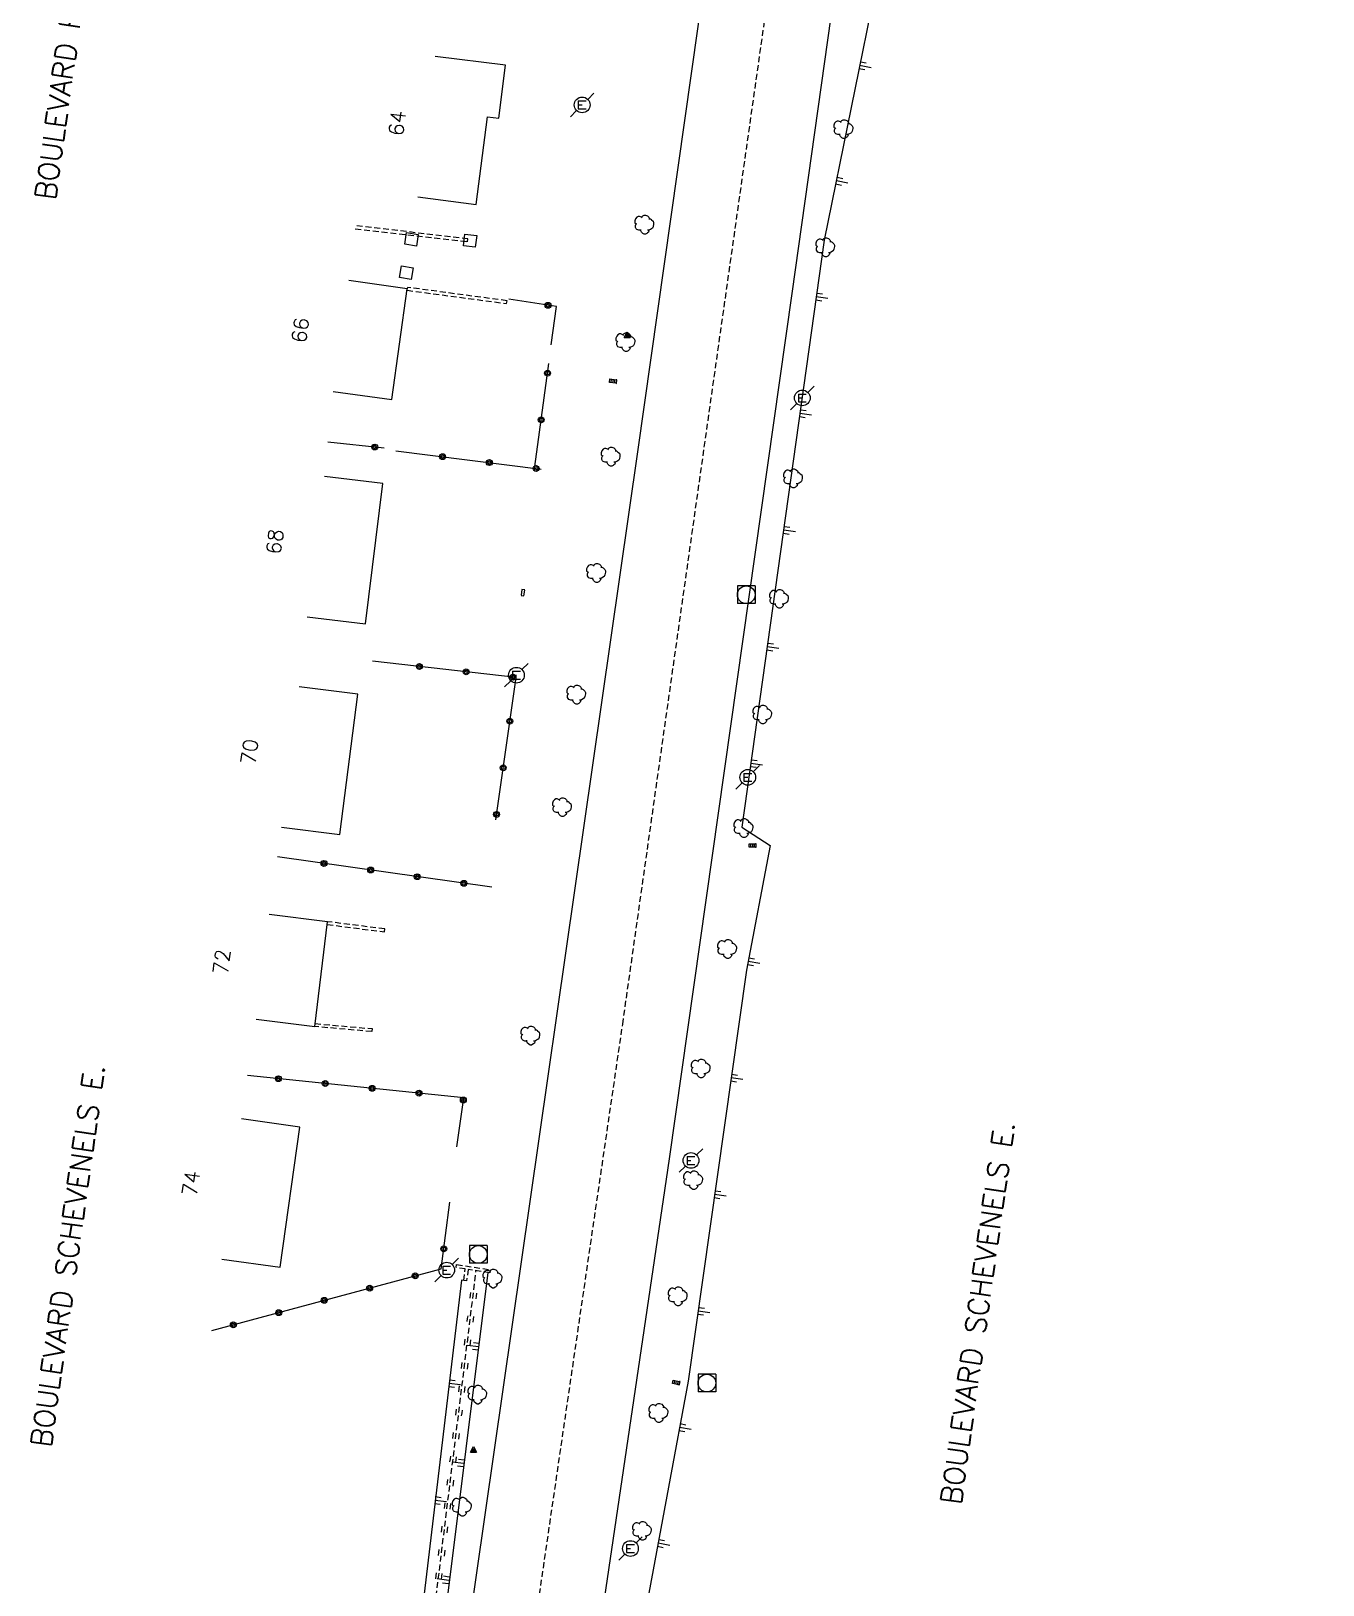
# Model space of a CAD drawing. Header units: millimetres. Extents: x 111000 to 112001, y 155000 to 156000.
# Drawn here: x 111478.8 to 111588.5, y 155412.3 to 155544.3 of the extents above; entities that cross this region are included whole.
import ezdxf
from ezdxf.enums import TextEntityAlignment as Align

# ---------------------------------------------------------------- set-up
doc = ezdxf.new("R2010")
doc.units = ezdxf.units.MM
doc.linetypes.add('DASHED', pattern=[0.75, 0.5, -0.25])
doc.layers.get('0').update_dxf_attribs({"linetype": 'CONTINUOUS'})
for name, color, linetype in [('W0001', 6, 'DASHED'), ('W0008', 7, 'CONTINUOUS'), ('W0100', 7, 'CONTINUOUS'), ('W0112', 1, 'DASHED'), ('W0211', 2, 'CONTINUOUS'), ('W0220', 5, 'DASHED'), ('W0300', 7, 'CONTINUOUS'), ('W0322', 7, 'CONTINUOUS'), ('W0400', 7, 'CONTINUOUS'), ('W0420', 7, 'CONTINUOUS'), ('W0471', 7, 'CONTINUOUS'), ('W0851', 7, 'CONTINUOUS'), ('W0989', 7, 'CONTINUOUS'), ('W0991', 7, 'CONTINUOUS')]:
    doc.layers.add(name, color=color, linetype=linetype)
doc.styles.get("Standard").update_dxf_attribs({"font": 'romans.shx', "width": 0.85})

# ---------------------------------------------------------------- blocks, each defined once
blk = doc.blocks.new('T300')
for p, q in [((-0.8, 0.51), (-0.86, 0.34)), ((-0.86, 0.34), (-0.86, 0.17)), ((-0.86, 0.17), (-0.74, 0.06)), ((-0.69, 0.63), (-0.8, 0.51)), ((-0.8, -0.06), (-0.74, 0.06)), ((-0.74, 0.06), (-0.69, 0.11)), ((-0.57, 0.69), (-0.69, 0.63)), ((-0.46, 0.69), (-0.57, 0.69)), ((-0.29, 0.63), (-0.46, 0.69)), ((-0.29, 0.63), (-0.17, 0.74)), ((-0.23, 0.57), (-0.29, 0.63)), ((-0.17, 0.74), (-0.06, 0.8)), ((-0.06, 0.8), (0.06, 0.8)), ((0.06, 0.8), (0.23, 0.74)), ((0.23, 0.74), (0.34, 0.63)), ((0.34, 0.63), (0.4, 0.51)), ((0.46, 0.46), (0.34, 0.46)), ((0.4, 0.51), (0.4, 0.46)), ((0.57, 0.4), (0.46, 0.46)), ((0.57, 0.4), (0.69, 0.29)), ((0.69, 0.29), (0.74, 0.17)), ((0.74, 0.06), (0.69, -0.17)), ((0.74, 0.17), (0.74, 0.06)), ((-0.8, -0.17), (-0.8, -0.06)), ((-0.8, -0.23), (-0.8, -0.17)), ((-0.74, -0.34), (-0.8, -0.23)), ((-0.69, -0.4), (-0.74, -0.34)), ((-0.51, -0.46), (-0.69, -0.4)), ((-0.4, -0.46), (-0.51, -0.46)), ((-0.4, -0.46), (-0.34, -0.46)), ((-0.34, -0.46), (-0.34, -0.4)), ((-0.34, -0.51), (-0.34, -0.46)), ((-0.29, -0.63), (-0.34, -0.51)), ((-0.17, -0.74), (-0.29, -0.63)), ((-0.06, -0.8), (-0.17, -0.74)), ((0.06, -0.8), (-0.06, -0.8)), ((0.17, -0.74), (0.06, -0.8)), ((0.23, -0.69), (0.17, -0.74)), ((0.29, -0.46), (0.23, -0.46)), ((0.29, -0.63), (0.23, -0.69)), ((0.46, -0.4), (0.29, -0.46)), ((0.34, -0.51), (0.29, -0.63)), ((0.34, -0.51), (0.34, -0.46)), ((0.57, -0.34), (0.46, -0.4)), ((0.63, -0.29), (0.57, -0.34)), ((0.69, -0.17), (0.63, -0.29))]:
    blk.add_line(p, q)
blk = doc.blocks.new('T471')
for p, q in [((-0.333334, 0.333334), (-0.333334, -0.333334)), ((-0.333334, 0.333334), (0.333334, 0.333334)), ((-0.333334, 0), (0, 0)), ((0.500001, 0.500001), (1.000002, 1.000002)), ((-0.500001, -0.500001), (-1.000002, -1.000002)), ((-0.333334, -0.333334), (0.333334, -0.333334))]:
    blk.add_line(p, q)
blk.add_ellipse((0, 0), major_axis=(0.471405, 0.471405), ratio=1, start_param=5.4977871438, end_param=11.780972451)
blk = doc.blocks.new('T420')
for p, q in [((0.75, 0.75), (-0.75, 0.75)), ((-0.75, 0.75), (-0.75, -0.75)), ((0.75, 0.75), (0.75, -0.75)), ((0.75, -0.75), (-0.75, -0.75))]:
    blk.add_line(p, q)
blk.add_ellipse((0, 0), major_axis=(-0.53, 0.53), ratio=1, start_param=3.926991, end_param=10.210176)
blk = doc.blocks.new('T400')
for p, q in [((-0.15, 0.3), (0.15, 0.3)), ((-0.15, -0.25), (-0.15, 0.3)), ((-0.15, 0.15), (0.15, 0.15)), ((-0.15, 0), (0.15, 0)), ((0.15, 0.3), (0.15, -0.25)), ((-0.15, -0.15), (0.15, -0.15)), ((-0.15, -0.25), (-0.15, -0.3)), ((-0.15, -0.3), (0.15, -0.3)), ((0.15, -0.3), (0.15, -0.25))]:
    blk.add_line(p, q)
blk = doc.blocks.new('T851')
for p, q in [((-0.25, -0.15), (0, 0.32)), ((0, 0.32), (0.25, -0.15)), ((-0.25, -0.15), (0.25, -0.15))]:
    blk.add_line(p, q)
for major_axis in [(-0.106, 0.106), (-0.0354, 0.0354), (-0.0236, 0.0236)]:
    blk.add_ellipse((0, 0), major_axis=major_axis, ratio=1, start_param=3.926991, end_param=10.210176)
blk = doc.blocks.new('t112o')
at = {"color": 0, "linetype": 'Continuous'}
for p, q in [((-0.5, 0.5), (0.5, 0.5)), ((-0.5, -0.5), (-0.5, 0.5)), ((0.5, 0.5), (0.5, -0.5)), ((0.5, -0.5), (-0.5, -0.5))]:
    blk.add_line(p, q, dxfattribs=at)
blk = doc.blocks.new('t211o')
at = {"color": 0, "linetype": 'Continuous'}
for p, q in [((-0.29, 0.5), (-0.29, 0)), ((0, 1), (0, 0)), ((0.29, 0.5), (0.29, 0))]:
    blk.add_line(p, q, dxfattribs=at)
blk = doc.blocks.new('t322o')
at = {"color": 0, "linetype": 'Continuous'}
for radius in [0.25, 0.15]:
    blk.add_circle((0, 0), radius, dxfattribs=at)

msp = doc.modelspace()

# ---------------------------------------------------------------- linework, layer by layer
at = {"layer": 'W0001'}
msp.add_lwpolyline([(111521.31, 155407.08), (111529.02, 155459.93), (111542.37, 155554.33), (111554.45, 155639.69), (111561.96, 155692.76), (111570.77, 155754.75), (111575.61, 155788.73), (111579.41, 155815.55), (111583, 155840.1)], dxfattribs=at)
at = {"layer": 'W0008', "flags": 128}
for points in [[(111515.85, 155407.85), (111530.32, 155508.54), (111530.32, 155508.54), (111551.33, 155656.81), (111558.71, 155708.97), (111558.71, 155708.97), (111561.34, 155728.08), (111566.57, 155764.2), (111566.57, 155764.2), (111577.52, 155840.9)], [(111588.47, 155839.3), (111585.4, 155818.63), (111576.76, 155757.67), (111576.76, 155757.67), (111567.59, 155693.38), (111555.24, 155606.22), (111555.24, 155606.22), (111543.38, 155521.98), (111532.98, 155448.52), (111527.45, 155411.13), (111527.45, 155411.13)]]:
    msp.add_lwpolyline(points, dxfattribs=at)
at = {"layer": 'W0100', "flags": 128}
for points in [[(111511.63, 155530.18), (111516.59, 155529.54), (111517.55, 155536.99), (111518.5, 155536.87), (111519.06, 155541.36), (111519.06, 155541.36), (111513.1, 155542.09)], [(111504.45, 155513.66), (111509.41, 155512.97), (111510.73, 155522.38), (111510.73, 155522.38), (111505.78, 155523.08)], [(111502.23, 155494.52), (111507.19, 155493.92), (111508.65, 155505.85), (111508.65, 155505.85), (111503.69, 155506.45)], [(111500.06, 155476.67), (111505.02, 155476.05), (111506.52, 155487.97), (111501.56, 155488.59)], [(111497.91, 155460.36), (111502.87, 155459.74), (111503.97, 155468.64), (111503.97, 155468.64), (111499.01, 155469.26)], [(111495, 155440), (111499.95, 155439.31), (111501.62, 155451.2), (111501.62, 155451.2), (111496.66, 155451.89)]]:
    msp.add_lwpolyline(points, dxfattribs=at)
at = {"layer": 'W0112'}
for points in [[(111506.32, 155527.48), (111515.85, 155526.37), (111515.88, 155526.62), (111506.36, 155527.73)], [(111510.71, 155522.25), (111519.17, 155521.12), (111519.2, 155521.36), (111510.75, 155522.5), (111510.73, 155522.38)], [(111503.94, 155468.4), (111508.79, 155467.78), (111508.82, 155468.03), (111503.97, 155468.64)], [(111502.9, 155459.99), (111507.74, 155459.56), (111507.71, 155459.31), (111502.87, 155459.74)]]:
    msp.add_lwpolyline(points, dxfattribs=at)
for points in [[(111520.64, 155496.3), (111520.71, 155496.82), (111520.47, 155496.85), (111520.4, 155496.33)], [(111517.74, 155438.84), (111515.91, 155439.12), (111515.76, 155438.14), (111515.52, 155438.18), (111515.66, 155439.16), (111514.89, 155439.28), (111514.92, 155439.53), (111517.78, 155439.09)]]:
    msp.add_lwpolyline(points, close=True, dxfattribs=at)
at = {"layer": 'W0211'}
for points in [[(111550.7, 155549.05), (111546.14, 155526.51), (111539.15, 155476.66), (111541.55, 155475.1), (111539.53, 155464.53), (111534.57, 155429.62), (111531.25, 155411.64)], [(111513.87, 155408.91), (111517.61, 155438.86)], [(111515.52, 155438.18), (111515.33, 155438.2), (111515.33, 155438.2), (111511.89, 155409.21)]]:
    msp.add_lwpolyline(points, dxfattribs=at)
at = {"layer": 'W0220'}
for p, q in [((111512.91, 155409.1), (111516.58, 155439.02)), ((111516.07, 155436.92), (111516.04, 155436.67)), ((111516.1, 155437.17), (111516.07, 155436.92)), ((111516.57, 155436.86), (111516.54, 155436.61)), ((111516.6, 155437.11), (111516.57, 155436.86)), ((111515.83, 155434.94), (111515.8, 155434.69)), ((111515.86, 155435.18), (111515.83, 155434.94)), ((111516.32, 155434.88), (111516.29, 155434.63)), ((111516.36, 155435.12), (111516.32, 155434.88)), ((111515.58, 155432.95), (111515.55, 155432.7)), ((111515.62, 155433.2), (111515.58, 155432.95)), ((111516.08, 155432.89), (111516.05, 155432.64)), ((111516.11, 155433.14), (111516.08, 155432.89)), ((111515.34, 155430.97), (111515.31, 155430.72)), ((111515.37, 155431.21), (111515.34, 155430.97)), ((111515.84, 155430.9), (111515.81, 155430.66)), ((111515.87, 155431.15), (111515.84, 155430.9)), ((111515.1, 155428.98), (111515.07, 155428.73)), ((111515.13, 155429.23), (111515.1, 155428.98)), ((111515.59, 155428.92), (111515.56, 155428.67)), ((111515.62, 155429.17), (111515.59, 155428.92)), ((111514.85, 155427), (111514.82, 155426.75)), ((111514.88, 155427.24), (111514.85, 155427)), ((111515.35, 155426.93), (111515.32, 155426.69)), ((111515.38, 155427.18), (111515.35, 155426.93)), ((111514.61, 155425.01), (111514.58, 155424.76)), ((111514.64, 155425.26), (111514.61, 155425.01)), ((111515.11, 155424.95), (111515.07, 155424.7)), ((111515.14, 155425.2), (111515.11, 155424.95)), ((111514.37, 155423.03), (111514.33, 155422.78)), ((111514.4, 155423.27), (111514.37, 155423.03)), ((111514.86, 155422.96), (111514.83, 155422.72)), ((111514.89, 155423.21), (111514.86, 155422.96)), ((111514.12, 155421.04), (111514.09, 155420.79)), ((111514.15, 155421.29), (111514.12, 155421.04)), ((111514.62, 155420.98), (111514.59, 155420.73)), ((111514.65, 155421.23), (111514.62, 155420.98)), ((111513.88, 155419.06), (111513.85, 155418.81)), ((111513.91, 155419.3), (111513.88, 155419.06)), ((111514.37, 155418.99), (111514.34, 155418.75)), ((111514.4, 155419.24), (111514.37, 155418.99)), ((111513.63, 155417.07), (111513.6, 155416.82)), ((111513.66, 155417.32), (111513.63, 155417.07)), ((111514.13, 155417.01), (111514.1, 155416.76)), ((111514.16, 155417.26), (111514.13, 155417.01)), ((111513.39, 155415.09), (111513.36, 155414.84)), ((111513.42, 155415.33), (111513.39, 155415.09)), ((111513.89, 155415.02), (111513.86, 155414.78)), ((111513.92, 155415.27), (111513.89, 155415.02)), ((111513.15, 155413.1), (111513.12, 155412.85)), ((111513.18, 155413.35), (111513.15, 155413.1)), ((111513.64, 155413.04), (111513.61, 155412.79)), ((111513.67, 155413.29), (111513.64, 155413.04))]:
    msp.add_line(p, q, dxfattribs=at)
at = {"layer": 'W0322'}
for p, q in [((111508.76, 155508.85), (111504, 155509.36)), ((111517.92, 155471.56), (111499.7, 155474.15))]:
    msp.add_line(p, q, dxfattribs=at)
at = {"layer": 'W0322', "flags": 128}
for points in [[(111522.95, 155517.61), (111523.39, 155520.86), (111519.36, 155521.5), (111519.36, 155521.5)], [(111521.56, 155507.29), (111522.75, 155516.03), (111522.75, 155516.03)], [(111509.76, 155508.62), (111522.11, 155507.07), (111522.11, 155507.07)], [(111518.25, 155477.29), (111519.97, 155489.37), (111507.78, 155490.76)], [(111514.94, 155449.54), (111515.52, 155453.69), (111515.52, 155453.69), (111497.18, 155455.58)], [(111494.15, 155433.92), (111513.62, 155439.17), (111514.34, 155444.83), (111514.34, 155444.83)]]:
    msp.add_lwpolyline(points, dxfattribs=at)

# ---------------------------------------------------------------- block references
at = {"layer": 'W0112'}
for p, rotation in [((111511.09, 155526.58), 261.263572321457), ((111516.07, 155526.46), 173.4041207329754), ((111510.65, 155523.75), 81.26357232059378)]:
    msp.add_blockref('t112o', p, dxfattribs=dict(at, rotation=rotation))
at = {"layer": 'W0211'}
for p, rotation in [((111549.14, 155541.34), 258.5642507125444), ((111547.16, 155531.54), 258.5642507125444), ((111545.46, 155521.69), 262.0198599149487), ((111544.07, 155511.79), 262.0198599149487), ((111542.69, 155501.88), 262.0198599149487), ((111541.3, 155491.98), 262.0198599149487), ((111539.91, 155482.08), 262.0198599149487), ((111539.68, 155465.27), 259.2025007130014), ((111538.23, 155455.38), 261.906390216442), ((111536.82, 155445.48), 261.906390216442), ((111535.42, 155435.58), 261.906390216442), ((111516.81, 155432.57), 82.6980759186257), ((111514.27, 155429.44), 263.0940499162517), ((111533.85, 155425.71), 259.5287163943833), ((111515.53, 155422.66), 82.6980759186257), ((111513.07, 155419.51), 263.0940499162517), ((111532.03, 155415.87), 259.5287163943833), ((111514.26, 155412.74), 82.6980759186257)]:
    msp.add_blockref('t211o', p, dxfattribs=dict(at, rotation=rotation))
at = {"layer": 'W0300'}
for p in [(111547.81, 155535.93), (111530.91, 155527.82), (111546.27, 155525.9), (111529.31, 155517.85), (111528.05, 155508.12), (111543.53, 155506.28), (111526.82, 155498.25), (111542.34, 155496.06), (111525.13, 155487.92), (111540.92, 155486.23), (111523.92, 155478.37), (111539.32, 155476.59), (111537.94, 155466.32), (111521.23, 155458.97), (111535.69, 155456.18), (111535.05, 155446.7), (111518.02, 155438.34), (111533.74, 155436.83), (111516.72, 155428.49), (111532.1, 155426.93), (111515.41, 155418.97), (111530.7, 155416.92)]:
    msp.add_blockref('T300', p, dxfattribs=at)
at = {"layer": 'W0322'}
for p, rotation in [((111522.68, 155520.97), 170.9777320761254), ((111522.64, 155515.22), 82.24730059787844), ((111522.1, 155511.25), 82.24730059787844), ((111507.97, 155508.94), 173.9115432236792), ((111513.73, 155508.12), 352.8641334215151), ((111517.7, 155507.62), 352.8641334215151), ((111521.67, 155507.12), 352.8641334215151), ((111511.76, 155490.31), 173.4858719380056), ((111515.73, 155489.85), 173.4858719380056), ((111519.71, 155489.4), 173.4858719380056), ((111519.44, 155485.67), 81.90854755714953), ((111518.88, 155481.71), 81.90854755714953), ((111518.31, 155477.75), 81.90854755714953), ((111503.66, 155473.59), 171.9198989781642), ((111507.62, 155473.03), 171.9198989781642), ((111511.58, 155472.46), 171.9198989781642), ((111515.54, 155471.9), 171.9198989781642), ((111499.79, 155455.31), 174.1256393648576), ((111503.77, 155454.9), 174.1256393648576), ((111507.75, 155454.49), 174.1256393648576), ((111511.73, 155454.08), 174.1256393648576), ((111515.49, 155453.5), 82.15471436319561), ((111513.83, 155440.86), 82.76157660470835), ((111511.41, 155438.57), 15.09253480798562), ((111507.54, 155437.53), 15.09253480798562), ((111503.68, 155436.49), 15.09253480798562), ((111495.96, 155434.41), 15.09253480798562), ((111499.82, 155435.45), 15.09253480798562)]:
    msp.add_blockref('t322o', p, dxfattribs=dict(at, rotation=rotation))
at = {"layer": 'W0400'}
for p, rotation in [((111528.21, 155514.54), 81.98668952374251), ((111540.06, 155475.11), 90), ((111533.57, 155429.51), 77.15548946657346)]:
    msp.add_blockref('T400', p, dxfattribs=dict(at, rotation=rotation))
at = {"layer": 'W0420'}
for p in [(111539.51, 155496.4), (111516.76, 155440.39), (111536.17, 155429.47)]:
    msp.add_blockref('T420', p, dxfattribs=at)
at = {"layer": 'W0471'}
for p in [(111525.58, 155537.99), (111544.27, 155513.11), (111520, 155489.57), (111539.64, 155480.9), (111534.82, 155448.37), (111514.08, 155439.06), (111529.68, 155415.42)]:
    msp.add_blockref('T471', p, dxfattribs=at)
at = {"layer": 'W0851'}
for p in [(111529.41, 155518.4), (111516.35, 155423.76)]:
    msp.add_blockref('T851', p, dxfattribs=at)

# ---------------------------------------------------------------- texts
at = {"layer": 'W0989'}
for s, p in [('BOULEVARD RENE BRANQUART', (111482.54, 155547.52)), ('BOULEVARD SCHEVENELS E.', (111481.91, 155440.3)), ('BOULEVARD SCHEVENELS E.', (111559.16, 155435.43))]:
    msp.add_text(s, height=1.75, rotation=81.9492, dxfattribs=at).set_placement(p, align=Align.MIDDLE)
at = {"layer": 'W0991'}
for s, rotation, p in [('64', 82.9664, (111509.88, 155536.44)), ('66', 81.9783, (111501.65, 155518.86)), ('68', 83.0323, (111499.48, 155500.91)), ('70', 82.8133, (111497.34, 155483.07)), ('72', 82.9601, (111494.98, 155465.24)), ('74', 82.0316, (111492.37, 155446.43))]:
    msp.add_text(s, height=1.25, rotation=rotation, dxfattribs=at).set_placement(p, align=Align.MIDDLE)

doc.saveas('drawing.dxf')
